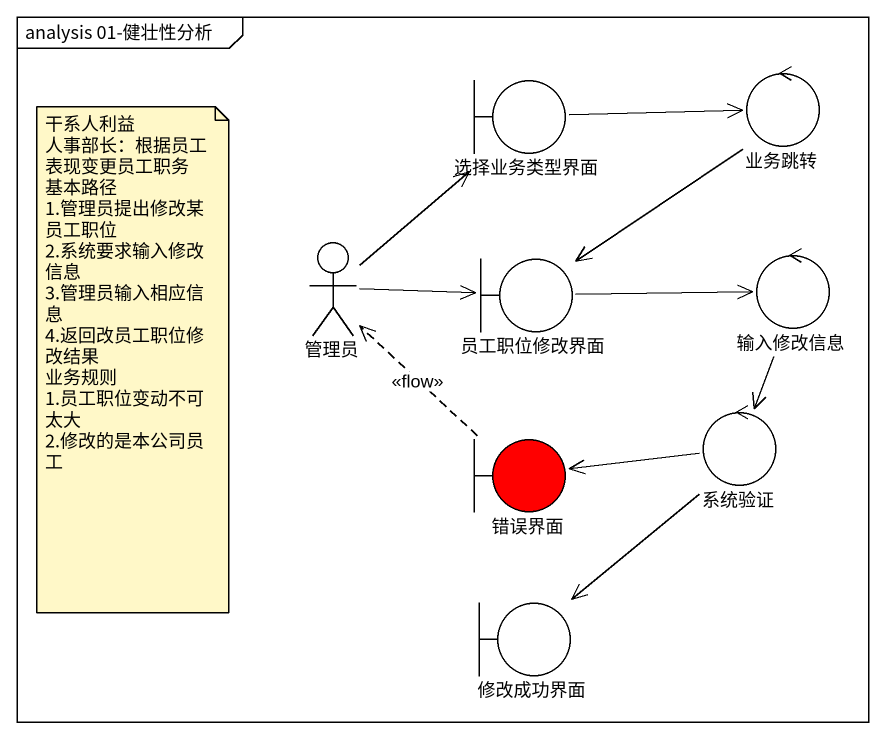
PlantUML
@startuml
mainframe analysis 01-健壮性分析
boundary 选择业务类型界面
control 业务跳转
actor 管理员
boundary 员工职位修改界面
control 输入修改信息
control 系统验证
boundary 错误界面 #FF0000
boundary 修改成功界面
选择业务类型界面 -right-> 业务跳转
业务跳转 --> 员工职位修改界面
管理员 -up-> 选择业务类型界面
管理员 -right-> 员工职位修改界面
员工职位修改界面 -right-> 输入修改信息
输入修改信息 --> 系统验证
系统验证 -left-> 错误界面
系统验证 --> 修改成功界面
错误界面 .up.> 管理员 : <<flow>>
note as N1
  干系人利益
  人事部长：根据员工表现变更员工职务
  基本路径
  1.管理员提出修改某员工职位
  2.系统要求输入修改信息
  3.管理员输入相应信息
  4.返回改员工职位修改结果
  业务规则
  1.员工职位变动不可太大
  2.修改的是本公司员工
end note
@enduml
